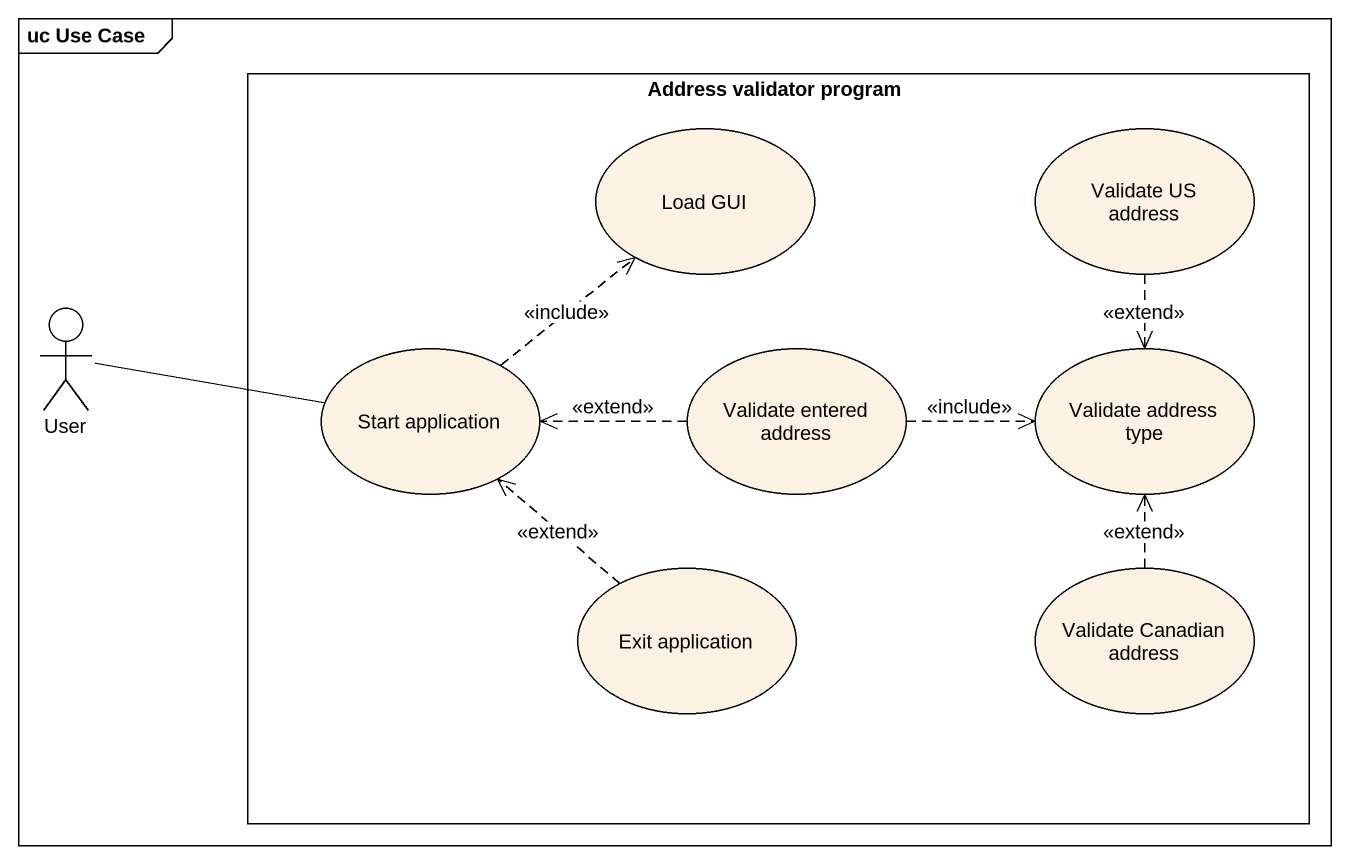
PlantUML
@startuml
mainframe uc Use Case
rectangle "Address validator program" as Address_validator_program {
  usecase "Load GUI" as Load_GUI
  usecase "Validate US address" as Validate_US_address
  usecase "Start application" as Start_application
  usecase "Validate entered address" as Validate_entered_address
  usecase "Validate address type" as Validate_address_type
  usecase "Exit application" as Exit_application
  usecase "Validate Canadian address" as Validate_Canadian_address
}
actor User
Validate_US_address ..> Validate_address_type : <<extend>>
User -right- Start_application
Start_application .up.> Load_GUI : <<include>>
Validate_entered_address .left.> Start_application : <<extend>>
Validate_entered_address .right.> Validate_address_type : <<include>>
Exit_application .up.> Start_application : <<extend>>
Validate_Canadian_address .up.> Validate_address_type : <<extend>>
@enduml
